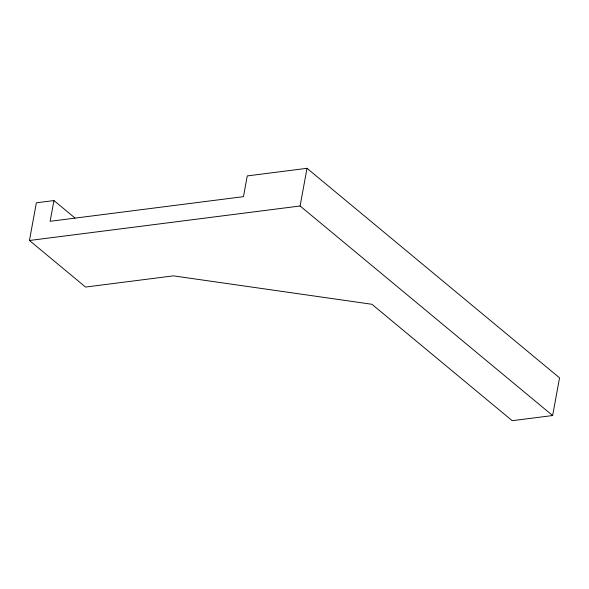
<?xml version="1.0" encoding="UTF-8"?>
<svg xmlns="http://www.w3.org/2000/svg" width="589" height="589" viewBox="0 0 589 589"><rect width="100%" height="100%" fill="white"/><g stroke="black" fill="none" stroke-linecap="round" stroke-linejoin="round"><path stroke-width="0.88" d="M53.938 200.569L50.139 221.295L243.456 196.652L247.255 175.92L307.009 168.307L559.55 377.858L552.637 415.539L512.209 420.693L371.909 304.277L173.438 275.858L85.567 287.057L29.45 240.489L36.363 202.807L53.938 200.569L74.987 218.026M552.637 415.539L300.096 205.988L307.009 168.307M29.45 240.489L300.096 205.988"/></g></svg>
